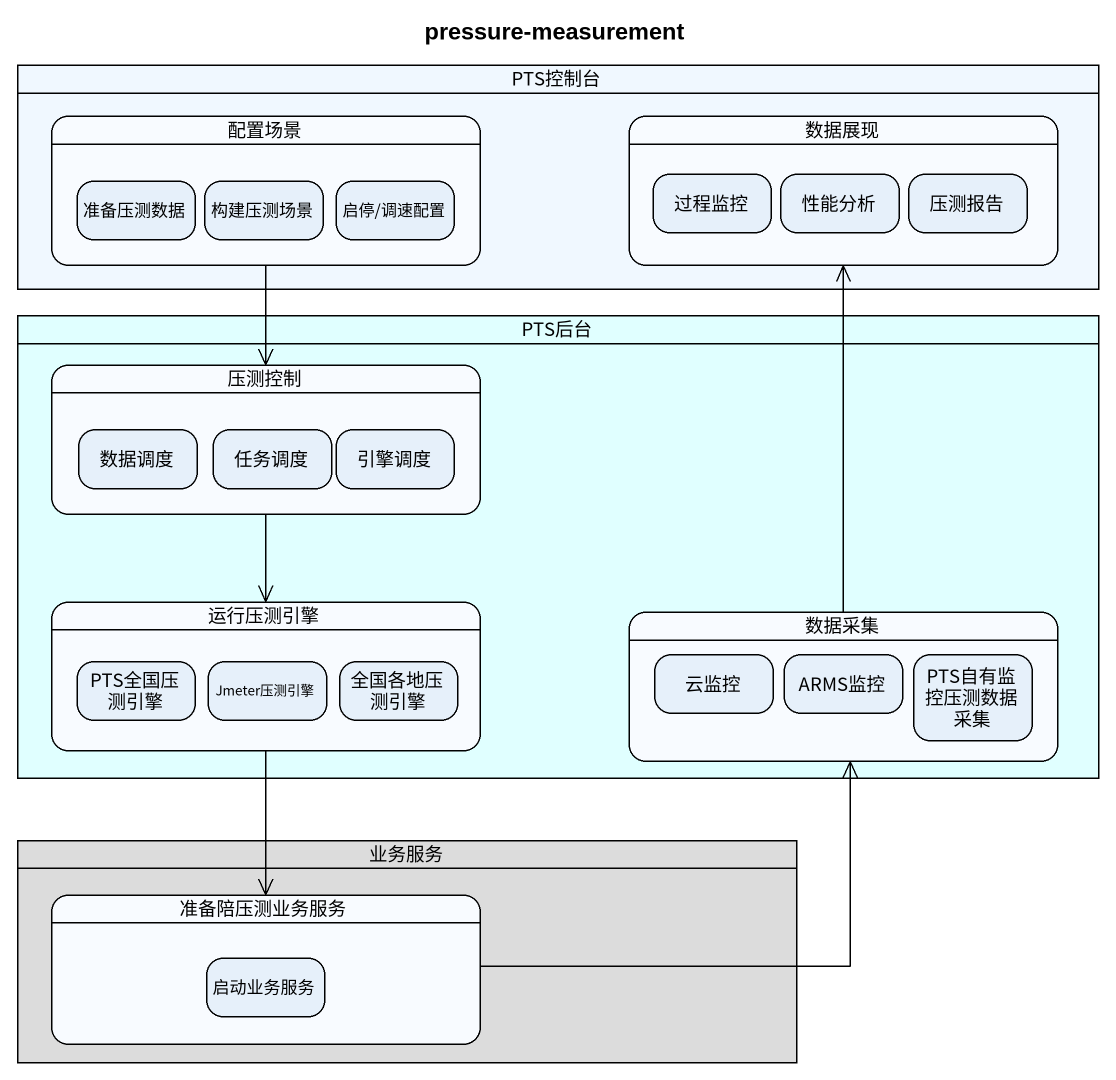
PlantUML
@startuml
title pressure-measurement
hide empty description
state PTS控制台 <<partition>> #F0F8FF {
  state 配置场景 {
    state 准备压测数据
    state 构建压测场景
    state "启停/调速配置" as 启停_调速配置
  }
  state 数据展现 {
    state 过程监控
    state 性能分析
    state 压测报告
  }
}
state PTS后台 <<partition>> #E0FFFF {
  state 压测控制 {
    state 数据调度
    state 任务调度
    state 引擎调度
  }
  state 运行压测引擎 {
    state PTS全国压测引擎
    state Jmeter压测引擎
    state 全国各地压测引擎
  }
  state 数据采集 {
    state 云监控
    state ARMS监控
    state PTS自有监控压测数据采集
  }
}
state 业务服务 <<partition>> #DCDCDC {
  state 准备陪压测业务服务 {
    state 启动业务服务
  }
}
配置场景 --> 压测控制
压测控制 --> 运行压测引擎
运行压测引擎 --> 准备陪压测业务服务
数据采集 -up-> 数据展现
准备陪压测业务服务 -right-> 数据采集
@enduml
